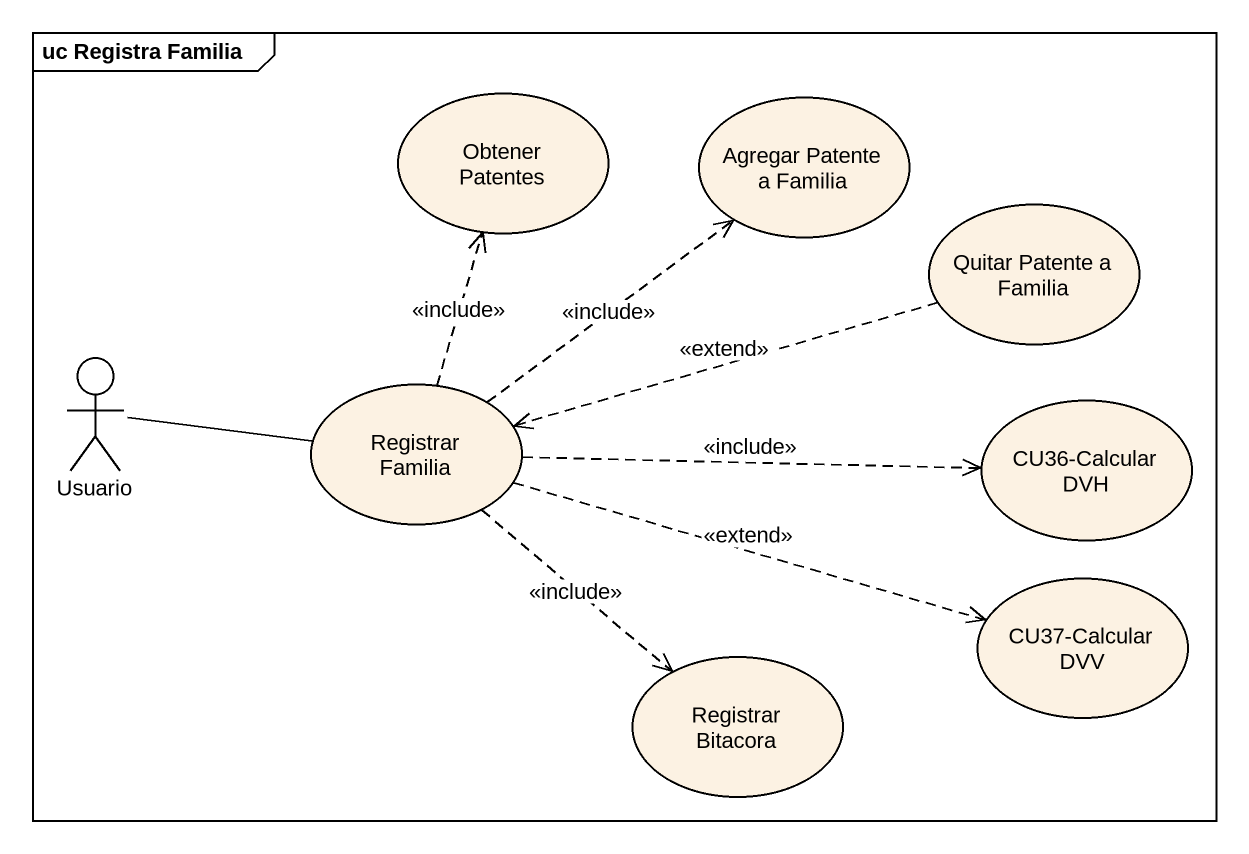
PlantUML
@startuml
mainframe uc Registra Familia
usecase "Obtener Patentes" as Obtener_Patentes
usecase "Agregar Patente a Familia" as Agregar_Patente_a_Familia
usecase "Quitar Patente a Familia" as Quitar_Patente_a_Familia
actor Usuario
usecase "Registrar Familia" as Registrar_Familia
usecase "CU36-Calcular DVH" as CU36_Calcular_DVH
usecase "CU37-Calcular DVV" as CU37_Calcular_DVV
usecase "Registrar Bitacora" as Registrar_Bitacora
Quitar_Patente_a_Familia .left.> Registrar_Familia : <<extend>>
Usuario -right- Registrar_Familia
Registrar_Familia .up.> Obtener_Patentes : <<include>>
Registrar_Familia .up.> Agregar_Patente_a_Familia : <<include>>
Registrar_Familia .right.> CU36_Calcular_DVH : <<include>>
Registrar_Familia .right.> CU37_Calcular_DVV : <<extend>>
Registrar_Familia ..> Registrar_Bitacora : <<include>>
@enduml
